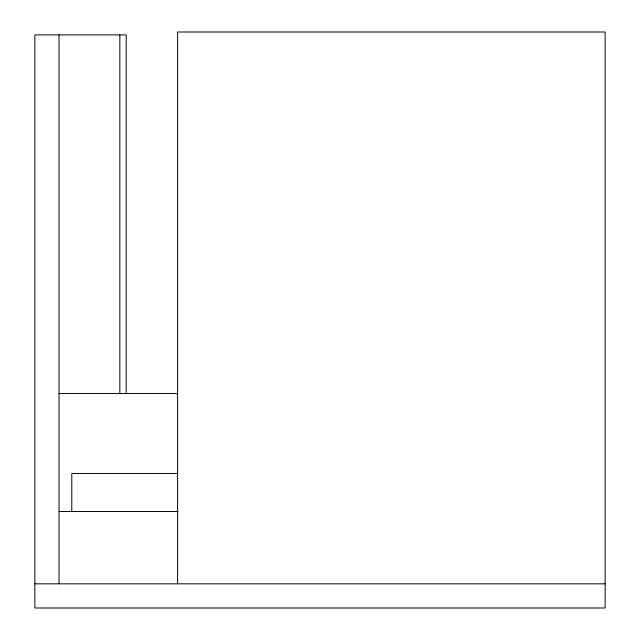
<?xml version="1.0" encoding="UTF-8"?>
<svg xmlns="http://www.w3.org/2000/svg" width="640" height="640" viewBox="0 0 640 640"><rect width="100%" height="100%" fill="white"/><g stroke="black" fill="none" stroke-linecap="round" stroke-linejoin="round"><path stroke-width="0.96" d="M59.024 393.544L177.92 393.544M177.488 473.464L71.784 473.464L71.784 511.528M59.024 511.528L178.016 511.528M34.856 583.832L605.144 583.832M177.568 583.832L177.568 32L605.144 32L605.144 608L34.856 608L34.856 34.896L126.192 34.896L126.192 393.856M119.84 34.896L119.84 393.856M59.024 34.896L59.024 583.832"/></g></svg>
